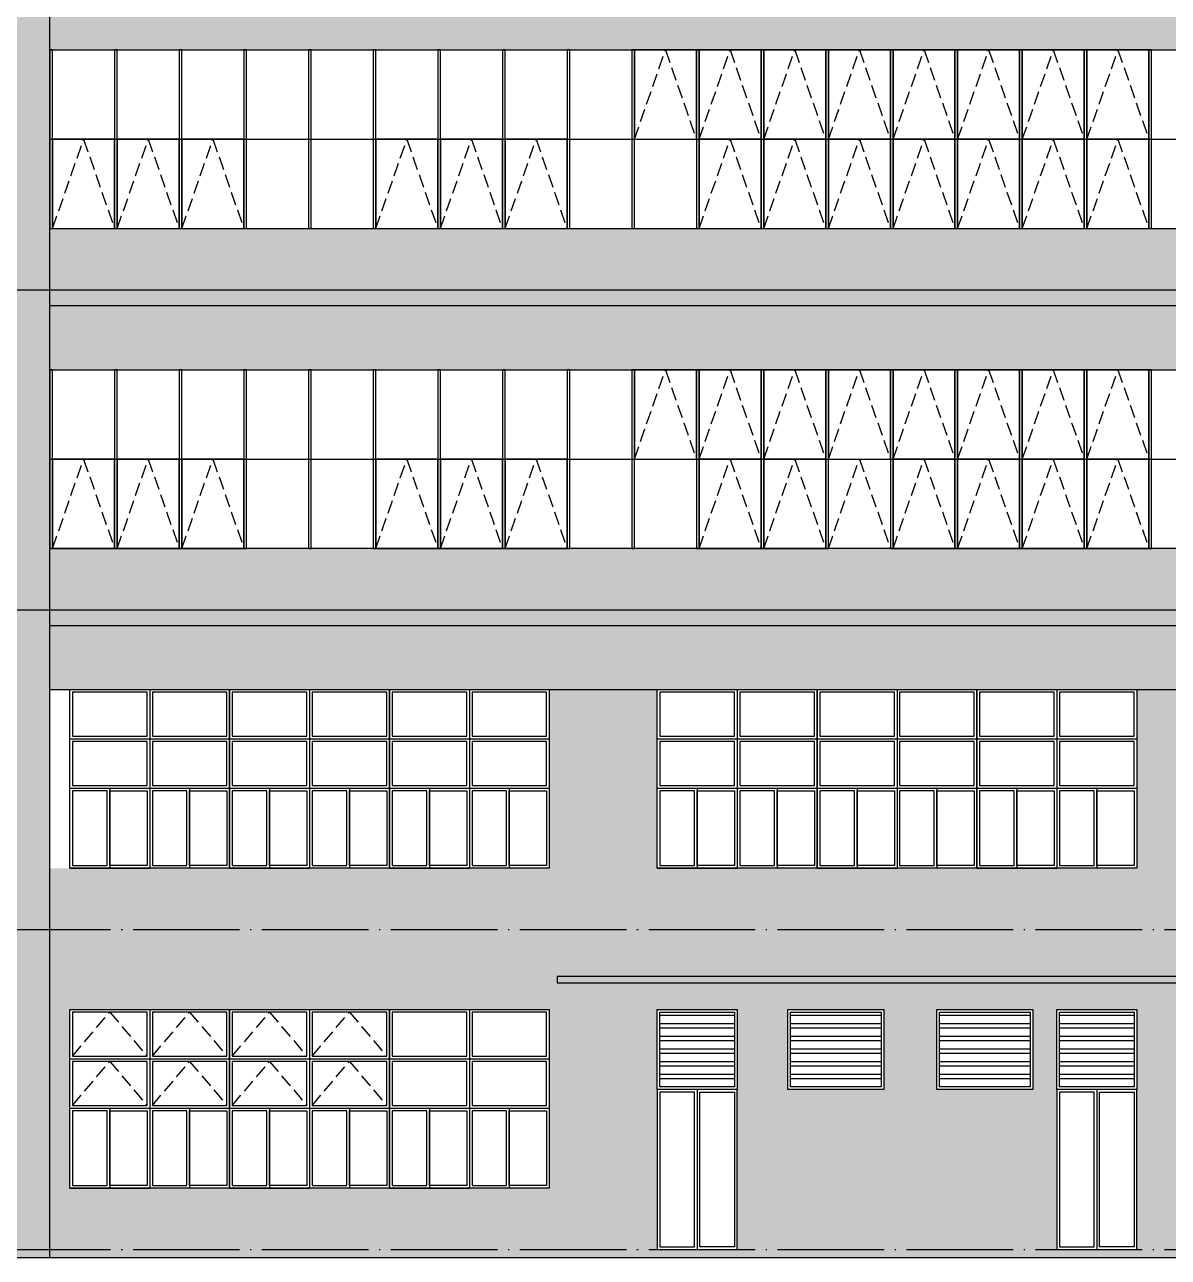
# Model space of a CAD drawing. Extents: x 6843040 to 15500510, y -6507076 to -4940511.
# Drawn here: x 7735422 to 7756891, y -5889567 to -5866442 of the extents above; entities that cross this region are included whole.
import ezdxf

# ---------------------------------------------------------------- set-up
doc = ezdxf.new("R2010")
doc.units = 0
doc.header["$LTSCALE"] = 1000
doc.header["$MEASUREMENT"] = 0
doc.linetypes.add('DASH', pattern=[0.35, 0.25, -0.1])
doc.linetypes.add('DOTE', pattern=[2.42, 2, -0.2, 0.02, -0.2])
for name, color, linetype in [('DOTE', 8, 'DOTE'), ('E_LINE_1', 1, 'Continuous'), ('E_LINE_2', 40, 'Continuous'), ('E_LINE_6', 11, 'Continuous'), ('PUB_HACTH', 8, 'Continuous'), ('WINDOW', 4, 'Continuous')]:
    doc.layers.add(name, color=color, linetype=linetype)
pattern_1 = [(82.5, (0, 0), (-422.103955, 395.378137), [0, -456, 0, -510, 0, -487.5]), (52.5, (0, 0), (-223.241253, 974.09392), [0, -246, 0, -411, 0, -157.5]), (12.5, (-260.9, -260.9), (659.408782, 661.809715), [0, -150, 0, -540, 0, -705]), (2.5, (-260.9, -260.9), (451.51265, 823.878855), [0, -75, 0, -354, 0, -405])]

msp = doc.modelspace()

# ---------------------------------------------------------------- hatches: boundary and pattern name
at = {"layer": 'PUB_HACTH'}
h = msp.add_hatch(dxfattribs=at)
h.set_pattern_fill('粉刷', color=256, scale=150, angle=45)
h.set_pattern_definition(pattern_1)
h.paths.add_polyline_path([(7718622.4, -5843417.4), (7720122.4, -5843417.4), (7720122.4, -5886417.4), (7720547.4, -5886417.4), (7721122.4, -5886417.4), (7721122.4, -5843417.4), (7724122.4, -5843417.4), (7724122.4, -5886417.4), (7725547.4, -5886417.4), (7725547.4, -5886537.4), (7724547.4, -5886537.4), (7724122.4, -5886537.4), (7724122.4, -5889567.4), (7726447.4, -5889567.4), (7726447.4, -5843417.4), (7727947.4, -5843417.4), (7727947.4, -5889567.4), (7728947.4, -5889567.4), (7728947.4, -5843417.4), (7730447.4, -5843417.4), (7730447.4, -5889567.4), (7733447.4, -5889567.4), (7733447.4, -5843417.4), (7734947.4, -5843417.4), (7734947.4, -5889567.4), (7735897.4, -5889567.4), (7735897.4, -5842417.4), (7714122.4, -5842417.4), (7714122.4, -5889567.4), (7718622.4, -5889567.4)])
h = msp.add_hatch(dxfattribs=at)
h.set_pattern_fill('粉刷', color=256, scale=150, angle=45)
h.set_pattern_definition([(82.5, (87000, 205189), (-422.103955, 395.378137), [0, -456, 0, -510, 0, -487.5]), (52.5, (87000, 205189), (-223.241253, 974.09392), [0, -246, 0, -411, 0, -157.5]), (12.5, (86739.1, 204928.1), (659.408782, 661.809715), [0, -150, 0, -540, 0, -705]), (2.5, (86739.1, 204928.1), (451.51265, 823.878855), [0, -75, 0, -354, 0, -405])])
h.paths.add_polyline_path([(7767497.4, -5866917.4), (7767497.4, -5865717.4), (7735897.4, -5865717.4), (7735897.4, -5866917.4)])
h.paths.add_polyline_path([(7767497.4, -5865417.4), (7767497.4, -5864267.4), (7735897.4, -5864267.4), (7735897.4, -5865417.4)])
h = msp.add_hatch(dxfattribs=at)
h.set_pattern_fill('粉刷', color=256, scale=150, angle=45)
h.set_pattern_definition([(82.5, (87000, 199189), (-422.103955, 395.378137), [0, -456, 0, -510, 0, -487.5]), (52.5, (87000, 199189), (-223.241253, 974.09392), [0, -246, 0, -411, 0, -157.5]), (12.5, (86739.1, 198928.1), (659.408782, 661.809715), [0, -150, 0, -540, 0, -705]), (2.5, (86739.1, 198928.1), (451.51265, 823.878855), [0, -75, 0, -354, 0, -405])])
h.paths.add_polyline_path([(7767497.4, -5872917.4), (7767497.4, -5871717.4), (7735897.4, -5871717.4), (7735897.4, -5872917.4)])
h.paths.add_polyline_path([(7767497.4, -5871417.4), (7767497.4, -5870267.4), (7735897.4, -5870267.4), (7735897.4, -5871417.4)])
h = msp.add_hatch(dxfattribs=at)
h.set_pattern_fill('AR-B816', color=256, scale=150)
h.set_pattern_definition([(0, (156161.56, 192889), (0, 181.9656), []), (90, (156161.56, 192889), (-181.9656, 181.9656), [181.9656, -181.9656])])
h.paths.add_polyline_path([(7735897.4, -5871417.4), (7735897.4, -5871717.4), (7767497.4, -5871717.4), (7767497.4, -5871417.4)])
h = msp.add_hatch(dxfattribs=at)
h.set_pattern_fill('粉刷', color=256, scale=150, angle=45)
h.set_pattern_definition([(82.5, (87000, 193189), (-422.103955, 395.378137), [0, -456, 0, -510, 0, -487.5]), (52.5, (87000, 193189), (-223.241253, 974.09392), [0, -246, 0, -411, 0, -157.5]), (12.5, (86739.1, 192928.1), (659.408782, 661.809715), [0, -150, 0, -540, 0, -705]), (2.5, (86739.1, 192928.1), (451.51265, 823.878855), [0, -75, 0, -354, 0, -405])])
h.paths.add_polyline_path([(7767497.4, -5878917.4), (7767497.4, -5877717.4), (7735897.4, -5877717.4), (7735897.4, -5878917.4)])
h.paths.add_polyline_path([(7767497.4, -5877417.4), (7767497.4, -5876267.4), (7735897.4, -5876267.4), (7735897.4, -5877417.4)])
h = msp.add_hatch(dxfattribs=at)
h.set_pattern_fill('AR-B816', color=256, scale=150)
h.set_pattern_definition([(0, (156161.56, 186889), (0, 181.9656), []), (90, (156161.56, 186889), (-181.9656, 181.9656), [181.9656, -181.9656])])
h.paths.add_polyline_path([(7735897.4, -5877417.4), (7735897.4, -5877717.4), (7767497.4, -5877717.4), (7767497.4, -5877417.4)])
h = msp.add_hatch(dxfattribs=at)
h.set_pattern_fill('粉刷', color=256, scale=150, angle=45)
h.set_pattern_definition(pattern_1)
h.paths.add_polyline_path([(7747297.4, -5882267.4), (7747297.4, -5878917.4), (7745269.9, -5878917.4), (7745269.9, -5882267.4), (7742269.9, -5882267.4), (7739269.9, -5882267.4), (7735897.4, -5882267.4), (7735897.4, -5889567.4), (7767497.4, -5889567.4), (7767497.4, -5882267.4), (7764297.4, -5882267.4), (7761297.4, -5882267.4), (7758297.4, -5882267.4), (7758297.4, -5878917.4), (7756297.4, -5878917.4), (7756297.4, -5882267.4), (7753297.4, -5882267.4), (7750297.4, -5882267.4)])
h.paths.add_polyline_path([(7747297.4, -5884917.4), (7748797.4, -5884917.4), (7748797.4, -5886417.4), (7748797.4, -5889417.4), (7747297.4, -5889417.4), (7747297.4, -5886417.4)], flags=16)
h.paths.add_polyline_path([(7747347.4, -5884967.4), (7748747.4, -5884967.4), (7748747.4, -5886367.4), (7747347.4, -5886367.4)], flags=0)
h.paths.add_polyline_path([(7745269.9, -5884917.4), (7745269.9, -5888267.4), (7742269.9, -5888267.4), (7739269.9, -5888267.4), (7736269.9, -5888267.4), (7736269.9, -5884917.4), (7739269.9, -5884917.4), (7742269.9, -5884917.4)], flags=16)
h.paths.add_polyline_path([(7745219.9, -5884967.4), (7745219.9, -5885792.4), (7743819.9, -5885792.4), (7743819.9, -5884967.4)], flags=0)
h.paths.add_polyline_path([(7741519.9, -5886767.4), (7740769.9, -5886767.4), (7740769.9, -5886817.4), (7741519.9, -5886792.4)], flags=0)
h.paths.add_polyline_path([(7745219.9, -5885892.4), (7745219.9, -5886717.4), (7743819.9, -5886717.4), (7743819.9, -5885892.4)], flags=0)
h.paths.add_polyline_path([(7747347.4, -5886467.4), (7747997.4, -5886467.4), (7747997.4, -5889367.4), (7747347.4, -5889367.4)], flags=0)
h.paths.add_polyline_path([(7748097.4, -5886467.4), (7748747.4, -5886467.4), (7748747.4, -5889367.4), (7748097.4, -5889367.4)], flags=0)
h.paths.add_polyline_path([(7743719.9, -5884967.4), (7743719.9, -5885792.4), (7742319.9, -5885792.4), (7742319.9, -5884967.4)], flags=0)
h.paths.add_polyline_path([(7749747.4, -5884917.4), (7751547.4, -5884917.4), (7751547.4, -5886417.4), (7749747.4, -5886417.4)], flags=16)
h.paths.add_polyline_path([(7749797.4, -5884967.4), (7751497.4, -5884967.4), (7751497.4, -5886367.4), (7749797.4, -5886367.4)], flags=0)
h.paths.add_polyline_path([(7743719.9, -5885892.4), (7743719.9, -5886717.4), (7742319.9, -5886717.4), (7742319.9, -5885892.4)], flags=0)
h.paths.add_polyline_path([(7744469.9, -5886817.4), (7744469.9, -5888217.4), (7743819.9, -5888217.4), (7743819.9, -5886817.4)], flags=0)
h.paths.add_polyline_path([(7743719.9, -5886817.4), (7743719.9, -5888217.4), (7743019.9, -5888217.4), (7743019.9, -5886817.4)], flags=0)
h.paths.add_polyline_path([(7742219.9, -5884967.4), (7742219.9, -5885792.4), (7740819.9, -5885792.4), (7740819.9, -5884967.4)], flags=0)
h.paths.add_polyline_path([(7742969.9, -5886817.4), (7742969.9, -5888217.4), (7742319.9, -5888217.4), (7742319.9, -5886817.4)], flags=0)
h.paths.add_polyline_path([(7742219.9, -5885892.4), (7742219.9, -5886717.4), (7740819.9, -5886717.4), (7740819.9, -5885892.4)], flags=0)
h.paths.add_polyline_path([(7752547.4, -5884917.4), (7754347.4, -5884917.4), (7754347.4, -5886417.4), (7752547.4, -5886417.4)], flags=16)
h.paths.add_polyline_path([(7741469.9, -5886817.4), (7741469.9, -5888217.4), (7740819.9, -5888217.4), (7740819.9, -5886817.4)], flags=0)
h.paths.add_polyline_path([(7740719.9, -5884967.4), (7740719.9, -5885792.4), (7739319.9, -5885792.4), (7739319.9, -5884967.4)], flags=0)
h.paths.add_polyline_path([(7752597.4, -5884967.4), (7754297.4, -5884967.4), (7754297.4, -5886367.4), (7752597.4, -5886367.4)], flags=0)
h.paths.add_polyline_path([(7740719.9, -5885892.4), (7740719.9, -5886717.4), (7739319.9, -5886717.4), (7739319.9, -5885892.4)], flags=0)
h.paths.add_polyline_path([(7740719.9, -5886817.4), (7740719.9, -5888217.4), (7740019.9, -5888217.4), (7740019.9, -5886817.4)], flags=0)
h.paths.add_polyline_path([(7739969.9, -5886817.4), (7739969.9, -5888217.4), (7739319.9, -5888217.4), (7739319.9, -5886817.4)], flags=0)
h.paths.add_polyline_path([(7739219.9, -5884967.4), (7739219.9, -5885792.4), (7737819.9, -5885792.4), (7737819.9, -5884967.4)], flags=0)
h.paths.add_polyline_path([(7739219.9, -5885892.4), (7739219.9, -5886717.4), (7737819.9, -5886717.4), (7737819.9, -5885892.4)], flags=0)
h.paths.add_polyline_path([(7754797.4, -5884917.4), (7756297.4, -5884917.4), (7756297.4, -5886417.4), (7756297.4, -5889417.4), (7754797.4, -5889417.4), (7754797.4, -5886417.4)], flags=16)
h.paths.add_polyline_path([(7754847.4, -5884967.4), (7756247.4, -5884967.4), (7756247.4, -5886367.4), (7754847.4, -5886367.4)], flags=0)
h.paths.add_polyline_path([(7754847.4, -5886467.4), (7755497.4, -5886467.4), (7755497.4, -5889367.4), (7754847.4, -5889367.4)], flags=0)
h.paths.add_polyline_path([(7738469.9, -5886817.4), (7738469.9, -5888217.4), (7737819.9, -5888217.4), (7737819.9, -5886817.4)], flags=0)
h.paths.add_polyline_path([(7737719.9, -5884967.4), (7737719.9, -5885792.4), (7736319.9, -5885792.4), (7736319.9, -5884967.4)], flags=0)
h.paths.add_polyline_path([(7737719.9, -5885892.4), (7737719.9, -5886717.4), (7736319.9, -5886717.4), (7736319.9, -5885892.4)], flags=0)
h.paths.add_polyline_path([(7755597.4, -5886467.4), (7756247.4, -5886467.4), (7756247.4, -5889367.4), (7755597.4, -5889367.4)], flags=0)
h.paths.add_polyline_path([(7737719.9, -5886817.4), (7737719.9, -5888217.4), (7737019.9, -5888217.4), (7737019.9, -5886817.4)], flags=0)
h.paths.add_polyline_path([(7736969.9, -5886817.4), (7736969.9, -5888217.4), (7736319.9, -5888217.4), (7736319.9, -5886817.4)], flags=0)
h.paths.add_polyline_path([(7758297.4, -5884917.4), (7760097.4, -5884917.4), (7760097.4, -5886417.4), (7758297.4, -5886417.4)], flags=16)
h.paths.add_polyline_path([(7758347.4, -5884967.4), (7760047.4, -5884967.4), (7760047.4, -5886367.4), (7758347.4, -5886367.4)], flags=0)
h.paths.add_polyline_path([(7760347.4, -5884917.4), (7762847.4, -5884917.4), (7762847.4, -5886417.4), (7762847.4, -5889417.4), (7760347.4, -5889417.4), (7760347.4, -5886417.4)], flags=16)
h.paths.add_polyline_path([(7760397.4, -5884967.4), (7762797.4, -5884967.4), (7762797.4, -5886367.4), (7760397.4, -5886367.4)], flags=0)
h.paths.add_polyline_path([(7760397.4, -5886467.4), (7761547.4, -5886467.4), (7761547.4, -5889367.4), (7760397.4, -5889367.4)], flags=0)
h.paths.add_polyline_path([(7761647.4, -5886467.4), (7762797.4, -5886467.4), (7762797.4, -5889367.4), (7761647.4, -5889367.4)], flags=0)
h.paths.add_polyline_path([(7765197.4, -5884917.4), (7767397.4, -5884917.4), (7767397.4, -5886417.4), (7767397.4, -5889417.4), (7765197.4, -5889417.4), (7765197.4, -5886417.4)], flags=16)
h.paths.add_polyline_path([(7765247.4, -5884967.4), (7767347.4, -5884967.4), (7767347.4, -5886367.4), (7765247.4, -5886367.4)], flags=0)
h.paths.add_polyline_path([(7765247.4, -5886467.4), (7766247.4, -5886467.4), (7766247.4, -5889367.4), (7765247.4, -5889367.4)], flags=0)
h.paths.add_polyline_path([(7766347.4, -5886467.4), (7767347.4, -5886467.4), (7767347.4, -5889367.4), (7766347.4, -5889367.4)], flags=0)
edge = h.paths.add_edge_path(flags=0)
edge.add_line((7736385.2, -5885562.9), (7736527.7, -5885562.9))
edge.add_line((7736527.7, -5885562.9), (7736527.7, -5885410.2))
edge.add_line((7736527.7, -5885410.2), (7736385.2, -5885410.2))
edge.add_line((7736385.2, -5885410.2), (7736385.2, -5885562.9))
edge.add_line((7736485.6, -5885653.4), (7737505.7, -5885653.4))
edge.add_line((7737505.7, -5885653.4), (7737505.7, -5885340.9))
edge.add_line((7737505.7, -5885340.9), (7736485.6, -5885340.9))
edge.add_line((7736485.6, -5885340.9), (7736485.6, -5885653.4))
edge.add_line((7737483.3, -5885502.3), (7737572.2, -5885502.3))
edge.add_line((7737572.2, -5885502.3), (7737572.2, -5885371.1))
edge.add_line((7737572.2, -5885371.1), (7737483.3, -5885371.1))
edge.add_line((7737483.3, -5885371.1), (7737483.3, -5885502.3))
edge = h.paths.add_edge_path(flags=0)
edge.add_line((7737885.2, -5885562.9), (7738027.7, -5885562.9))
edge.add_line((7738027.7, -5885562.9), (7738027.7, -5885410.2))
edge.add_line((7738027.7, -5885410.2), (7737885.2, -5885410.2))
edge.add_line((7737885.2, -5885410.2), (7737885.2, -5885562.9))
edge.add_line((7737985.6, -5885653.4), (7739005.7, -5885653.4))
edge.add_line((7739005.7, -5885653.4), (7739005.7, -5885340.9))
edge.add_line((7739005.7, -5885340.9), (7737985.6, -5885340.9))
edge.add_line((7737985.6, -5885340.9), (7737985.6, -5885653.4))
edge.add_line((7738983.3, -5885502.3), (7739072.2, -5885502.3))
edge.add_line((7739072.2, -5885502.3), (7739072.2, -5885371.1))
edge.add_line((7739072.2, -5885371.1), (7738983.3, -5885371.1))
edge.add_line((7738983.3, -5885371.1), (7738983.3, -5885502.3))
edge = h.paths.add_edge_path(flags=0)
edge.add_line((7739385.2, -5885562.9), (7739527.7, -5885562.9))
edge.add_line((7739527.7, -5885562.9), (7739527.7, -5885410.2))
edge.add_line((7739527.7, -5885410.2), (7739385.2, -5885410.2))
edge.add_line((7739385.2, -5885410.2), (7739385.2, -5885562.9))
edge.add_line((7739485.6, -5885653.4), (7740505.7, -5885653.4))
edge.add_line((7740505.7, -5885653.4), (7740505.7, -5885340.9))
edge.add_line((7740505.7, -5885340.9), (7739485.6, -5885340.9))
edge.add_line((7739485.6, -5885340.9), (7739485.6, -5885653.4))
edge.add_line((7740483.3, -5885502.3), (7740572.2, -5885502.3))
edge.add_line((7740572.2, -5885502.3), (7740572.2, -5885371.1))
edge.add_line((7740572.2, -5885371.1), (7740483.3, -5885371.1))
edge.add_line((7740483.3, -5885371.1), (7740483.3, -5885502.3))
edge = h.paths.add_edge_path(flags=0)
edge.add_line((7740885.2, -5885562.9), (7741027.7, -5885562.9))
edge.add_line((7741027.7, -5885562.9), (7741027.7, -5885410.2))
edge.add_line((7741027.7, -5885410.2), (7740885.2, -5885410.2))
edge.add_line((7740885.2, -5885410.2), (7740885.2, -5885562.9))
edge.add_line((7740985.6, -5885653.4), (7742005.7, -5885653.4))
edge.add_line((7742005.7, -5885653.4), (7742005.7, -5885340.9))
edge.add_line((7742005.7, -5885340.9), (7740985.6, -5885340.9))
edge.add_line((7740985.6, -5885340.9), (7740985.6, -5885653.4))
edge.add_line((7741983.3, -5885502.3), (7742072.2, -5885502.3))
edge.add_line((7742072.2, -5885502.3), (7742072.2, -5885371.1))
edge.add_line((7742072.2, -5885371.1), (7741983.3, -5885371.1))
edge.add_line((7741983.3, -5885371.1), (7741983.3, -5885502.3))
edge = h.paths.add_edge_path(flags=0)
edge.add_line((7737885.2, -5886487.9), (7738027.7, -5886487.9))
edge.add_line((7738027.7, -5886487.9), (7738027.7, -5886335.2))
edge.add_line((7738027.7, -5886335.2), (7737885.2, -5886335.2))
edge.add_line((7737885.2, -5886335.2), (7737885.2, -5886487.9))
edge.add_line((7737985.6, -5886578.4), (7739005.7, -5886578.4))
edge.add_line((7739005.7, -5886578.4), (7739005.7, -5886265.9))
edge.add_line((7739005.7, -5886265.9), (7737985.6, -5886265.9))
edge.add_line((7737985.6, -5886265.9), (7737985.6, -5886578.4))
edge.add_line((7738983.3, -5886427.3), (7739072.2, -5886427.3))
edge.add_line((7739072.2, -5886427.3), (7739072.2, -5886296.1))
edge.add_line((7739072.2, -5886296.1), (7738983.3, -5886296.1))
edge.add_line((7738983.3, -5886296.1), (7738983.3, -5886427.3))
edge = h.paths.add_edge_path(flags=0)
edge.add_line((7739385.2, -5886487.9), (7739527.7, -5886487.9))
edge.add_line((7739527.7, -5886487.9), (7739527.7, -5886335.2))
edge.add_line((7739527.7, -5886335.2), (7739385.2, -5886335.2))
edge.add_line((7739385.2, -5886335.2), (7739385.2, -5886487.9))
edge.add_line((7739485.6, -5886578.4), (7740505.7, -5886578.4))
edge.add_line((7740505.7, -5886578.4), (7740505.7, -5886265.9))
edge.add_line((7740505.7, -5886265.9), (7739485.6, -5886265.9))
edge.add_line((7739485.6, -5886265.9), (7739485.6, -5886578.4))
edge.add_line((7740483.3, -5886427.3), (7740572.2, -5886427.3))
edge.add_line((7740572.2, -5886427.3), (7740572.2, -5886296.1))
edge.add_line((7740572.2, -5886296.1), (7740483.3, -5886296.1))
edge.add_line((7740483.3, -5886296.1), (7740483.3, -5886427.3))
h = msp.add_hatch(dxfattribs=at)
h.set_pattern_fill('ANSI32', color=256, scale=50, angle=135)
h.set_pattern_definition([(180, (50, 0), (-1e-14, -238.125), []), (180, (-29.38, 79.38), (-1e-14, -238.125), [])])
h.paths.add_polyline_path([(7748747.4, -5886367.4), (7747347.4, -5886367.4), (7747347.4, -5884967.4), (7748747.4, -5884967.4)])
h = msp.add_hatch(dxfattribs=at)
h.set_pattern_fill('ANSI32', color=256, scale=50, angle=135)
h.set_pattern_definition([(180, (2800, 0), (-1e-14, -238.125), []), (180, (2720.62, 79.38), (-1e-14, -238.125), [])])
h.paths.add_polyline_path([(7751497.4, -5886367.4), (7749797.4, -5886367.4), (7749797.4, -5884967.4), (7751497.4, -5884967.4)])
h = msp.add_hatch(dxfattribs=at)
h.set_pattern_fill('ANSI32', color=256, scale=50, angle=135)
h.set_pattern_definition([(180, (5600, 0), (-1e-14, -238.125), []), (180, (5520.62, 79.38), (-1e-14, -238.125), [])])
h.paths.add_polyline_path([(7754297.4, -5886367.4), (7752597.4, -5886367.4), (7752597.4, -5884967.4), (7754297.4, -5884967.4)])
h = msp.add_hatch(dxfattribs=at)
h.set_pattern_fill('ANSI32', color=256, scale=50, angle=135)
h.set_pattern_definition([(180, (7550, 0), (-1e-14, -238.125), []), (180, (7470.62, 79.38), (-1e-14, -238.125), [])])
h.paths.add_polyline_path([(7756247.4, -5886367.4), (7754847.4, -5886367.4), (7754847.4, -5884967.4), (7756247.4, -5884967.4)])

# ---------------------------------------------------------------- linework, layer by layer
for points in [[(7739269.9, -5882267.4), (7736269.9, -5882267.4), (7736269.9, -5878917.4), (7739269.9, -5878917.4)], [(7742269.9, -5882267.4), (7739269.9, -5882267.4), (7739269.9, -5878917.4), (7742269.9, -5878917.4)], [(7745269.9, -5882267.4), (7742269.9, -5882267.4), (7742269.9, -5878917.4), (7745269.9, -5878917.4)], [(7750297.4, -5882267.4), (7747297.4, -5882267.4), (7747297.4, -5878917.4), (7750297.4, -5878917.4)], [(7753297.4, -5882267.4), (7750297.4, -5882267.4), (7750297.4, -5878917.4), (7753297.4, -5878917.4)], [(7756297.4, -5882267.4), (7753297.4, -5882267.4), (7753297.4, -5878917.4), (7756297.4, -5878917.4)], [(7745419.9, -5884417.4), (7767497.4, -5884417.4), (7767497.4, -5884297.4), (7745419.9, -5884297.4)], [(7739269.9, -5888267.4), (7736269.9, -5888267.4), (7736269.9, -5884917.4), (7739269.9, -5884917.4)], [(7742269.9, -5888267.4), (7739269.9, -5888267.4), (7739269.9, -5884917.4), (7742269.9, -5884917.4)], [(7745269.9, -5888267.4), (7742269.9, -5888267.4), (7742269.9, -5884917.4), (7745269.9, -5884917.4)], [(7748797.4, -5886417.4), (7747297.4, -5886417.4), (7747297.4, -5884917.4), (7748797.4, -5884917.4)], [(7751547.4, -5886417.4), (7749747.4, -5886417.4), (7749747.4, -5884917.4), (7751547.4, -5884917.4)], [(7754347.4, -5886417.4), (7752547.4, -5886417.4), (7752547.4, -5884917.4), (7754347.4, -5884917.4)], [(7756297.4, -5886417.4), (7754797.4, -5886417.4), (7754797.4, -5884917.4), (7756297.4, -5884917.4)], [(7747297.4, -5889417.4), (7748797.4, -5889417.4), (7748797.4, -5886417.4), (7747297.4, -5886417.4)], [(7754797.4, -5889417.4), (7756297.4, -5889417.4), (7756297.4, -5886417.4), (7754797.4, -5886417.4)]]:
    msp.add_lwpolyline(points, close=True)
for points in [[(7736269.9, -5882267.4), (7737769.9, -5882267.4)], [(7739269.9, -5882267.4), (7740769.9, -5882267.4)], [(7742269.9, -5882267.4), (7743769.9, -5882267.4)], [(7747297.4, -5882267.4), (7748797.4, -5882267.4)], [(7750297.4, -5882267.4), (7751797.4, -5882267.4)], [(7753297.4, -5882267.4), (7754797.4, -5882267.4)], [(7736269.9, -5888267.4), (7737769.9, -5888267.4)], [(7739269.9, -5888267.4), (7740769.9, -5888267.4)], [(7742269.9, -5888267.4), (7743769.9, -5888267.4)]]:
    msp.add_lwpolyline(points)
at = {"layer": 'DOTE'}
for p, q in [((7640656.9, -5871417.4), (7783625, -5871417.4)), ((7640656.9, -5877417.4), (7783625, -5877417.4)), ((7640656.9, -5883417.4), (7783625, -5883417.4)), ((7640656.9, -5889417.4), (7783625, -5889417.4)), ((7640656.9, -5889567.4), (7783625, -5889567.4))]:
    msp.add_line(p, q, dxfattribs=at)
at = {"layer": 'E_LINE_1'}
for points in [[(7735897.4, -5889567.4), (7735897.4, -5842417.4), (7714122.4, -5842417.4), (7714122.4, -5889567.4)], [(7640945, -5889567.4), (7780849, -5889567.4)]]:
    msp.add_lwpolyline(points, dxfattribs=at)
at = {"layer": 'E_LINE_2'}
for points in [[(7735897.4, -5866917.4), (7767497.4, -5866917.4)], [(7735897.4, -5870267.4), (7767497.4, -5870267.4)], [(7735897.4, -5871417.4), (7767497.4, -5871417.4)], [(7767497.4, -5871717.4), (7735897.4, -5871717.4)], [(7735897.4, -5872917.4), (7767497.4, -5872917.4)], [(7767497.4, -5876267.4), (7735897.4, -5876267.4)], [(7735897.4, -5877417.4), (7767497.4, -5877417.4)], [(7767497.4, -5877717.4), (7735897.4, -5877717.4)], [(7735897.4, -5878917.4), (7767497.4, -5878917.4)]]:
    msp.add_lwpolyline(points, dxfattribs=at)
at = {"layer": 'E_LINE_6'}
for points in [[(7735947.4, -5866917.4), (7735897.4, -5866917.4), (7735897.4, -5870267.4), (7735947.4, -5870267.4)], [(7737160.9, -5866917.4), (7737110.9, -5866917.4), (7737110.9, -5870267.4), (7737160.9, -5870267.4)], [(7738374.4, -5866917.4), (7738324.4, -5866917.4), (7738324.4, -5870267.4), (7738374.4, -5870267.4)], [(7739587.8, -5866917.4), (7739537.8, -5866917.4), (7739537.8, -5870267.4), (7739587.8, -5870267.4)], [(7740801.3, -5866917.4), (7740751.3, -5866917.4), (7740751.3, -5870267.4), (7740801.3, -5870267.4)], [(7742014.7, -5866917.4), (7741964.7, -5866917.4), (7741964.7, -5870267.4), (7742014.7, -5870267.4)], [(7743228.2, -5866917.4), (7743178.2, -5866917.4), (7743178.2, -5870267.4), (7743228.2, -5870267.4)], [(7744441.7, -5866917.4), (7744391.7, -5866917.4), (7744391.7, -5870267.4), (7744441.7, -5870267.4)], [(7745655.1, -5866917.4), (7745605.1, -5866917.4), (7745605.1, -5870267.4), (7745655.1, -5870267.4)], [(7746868.6, -5866917.4), (7746818.6, -5866917.4), (7746818.6, -5870267.4), (7746868.6, -5870267.4)], [(7748082.1, -5866917.4), (7748032.1, -5866917.4), (7748032.1, -5870267.4), (7748082.1, -5870267.4)], [(7749295.5, -5866917.4), (7749245.5, -5866917.4), (7749245.5, -5870267.4), (7749295.5, -5870267.4)], [(7750509, -5866917.4), (7750459, -5866917.4), (7750459, -5870267.4), (7750509, -5870267.4)], [(7751722.4, -5866917.4), (7751672.4, -5866917.4), (7751672.4, -5870267.4), (7751722.4, -5870267.4)], [(7752935.9, -5866917.4), (7752885.9, -5866917.4), (7752885.9, -5870267.4), (7752935.9, -5870267.4)], [(7754149.4, -5866917.4), (7754099.4, -5866917.4), (7754099.4, -5870267.4), (7754149.4, -5870267.4)], [(7755362.8, -5866917.4), (7755312.8, -5866917.4), (7755312.8, -5870267.4), (7755362.8, -5870267.4)], [(7756576.3, -5866917.4), (7756526.3, -5866917.4), (7756526.3, -5870267.4), (7756576.3, -5870267.4)], [(7735947.4, -5872917.4), (7735897.4, -5872917.4), (7735897.4, -5876267.4), (7735947.4, -5876267.4)], [(7737160.9, -5872917.4), (7737110.9, -5872917.4), (7737110.9, -5876267.4), (7737160.9, -5876267.4)], [(7738374.4, -5872917.4), (7738324.4, -5872917.4), (7738324.4, -5876267.4), (7738374.4, -5876267.4)], [(7739587.8, -5872917.4), (7739537.8, -5872917.4), (7739537.8, -5876267.4), (7739587.8, -5876267.4)], [(7740801.3, -5872917.4), (7740751.3, -5872917.4), (7740751.3, -5876267.4), (7740801.3, -5876267.4)], [(7742014.7, -5872917.4), (7741964.7, -5872917.4), (7741964.7, -5876267.4), (7742014.7, -5876267.4)], [(7743228.2, -5872917.4), (7743178.2, -5872917.4), (7743178.2, -5876267.4), (7743228.2, -5876267.4)], [(7744441.7, -5872917.4), (7744391.7, -5872917.4), (7744391.7, -5876267.4), (7744441.7, -5876267.4)], [(7745655.1, -5872917.4), (7745605.1, -5872917.4), (7745605.1, -5876267.4), (7745655.1, -5876267.4)], [(7746868.6, -5872917.4), (7746818.6, -5872917.4), (7746818.6, -5876267.4), (7746868.6, -5876267.4)], [(7748082.1, -5872917.4), (7748032.1, -5872917.4), (7748032.1, -5876267.4), (7748082.1, -5876267.4)], [(7749295.5, -5872917.4), (7749245.5, -5872917.4), (7749245.5, -5876267.4), (7749295.5, -5876267.4)], [(7750509, -5872917.4), (7750459, -5872917.4), (7750459, -5876267.4), (7750509, -5876267.4)], [(7751722.4, -5872917.4), (7751672.4, -5872917.4), (7751672.4, -5876267.4), (7751722.4, -5876267.4)], [(7752935.9, -5872917.4), (7752885.9, -5872917.4), (7752885.9, -5876267.4), (7752935.9, -5876267.4)], [(7754149.4, -5872917.4), (7754099.4, -5872917.4), (7754099.4, -5876267.4), (7754149.4, -5876267.4)], [(7755362.8, -5872917.4), (7755312.8, -5872917.4), (7755312.8, -5876267.4), (7755362.8, -5876267.4)], [(7756576.3, -5872917.4), (7756526.3, -5872917.4), (7756526.3, -5876267.4), (7756576.3, -5876267.4)]]:
    msp.add_lwpolyline(points, close=True, dxfattribs=at)
at = {"layer": 'WINDOW'}
for points in [[(7746868.6, -5868592.4), (7748032.1, -5868592.4), (7748032.1, -5866917.4), (7746868.6, -5866917.4)], [(7748082.1, -5868592.4), (7749245.5, -5868592.4), (7749245.5, -5866917.4), (7748082.1, -5866917.4)], [(7749295.5, -5868592.4), (7750459, -5868592.4), (7750459, -5866917.4), (7749295.5, -5866917.4)], [(7750509, -5868592.4), (7751672.4, -5868592.4), (7751672.4, -5866917.4), (7750509, -5866917.4)], [(7751722.4, -5868592.4), (7752885.9, -5868592.4), (7752885.9, -5866917.4), (7751722.4, -5866917.4)], [(7752935.9, -5868592.4), (7754099.4, -5868592.4), (7754099.4, -5866917.4), (7752935.9, -5866917.4)], [(7754149.4, -5868592.4), (7755312.8, -5868592.4), (7755312.8, -5866917.4), (7754149.4, -5866917.4)], [(7755362.8, -5868592.4), (7756526.3, -5868592.4), (7756526.3, -5866917.4), (7755362.8, -5866917.4)], [(7735947.4, -5870267.4), (7737110.9, -5870267.4), (7737110.9, -5868592.4), (7735947.4, -5868592.4)], [(7737160.9, -5870267.4), (7738324.4, -5870267.4), (7738324.4, -5868592.4), (7737160.9, -5868592.4)], [(7738374.4, -5870267.4), (7739537.8, -5870267.4), (7739537.8, -5868592.4), (7738374.4, -5868592.4)], [(7742014.7, -5870267.4), (7743178.2, -5870267.4), (7743178.2, -5868592.4), (7742014.7, -5868592.4)], [(7743228.2, -5870267.4), (7744391.7, -5870267.4), (7744391.7, -5868592.4), (7743228.2, -5868592.4)], [(7744441.7, -5870267.4), (7745605.1, -5870267.4), (7745605.1, -5868592.4), (7744441.7, -5868592.4)], [(7748082.1, -5870267.4), (7749245.5, -5870267.4), (7749245.5, -5868592.4), (7748082.1, -5868592.4)], [(7749295.5, -5870267.4), (7750459, -5870267.4), (7750459, -5868592.4), (7749295.5, -5868592.4)], [(7750509, -5870267.4), (7751672.4, -5870267.4), (7751672.4, -5868592.4), (7750509, -5868592.4)], [(7751722.4, -5870267.4), (7752885.9, -5870267.4), (7752885.9, -5868592.4), (7751722.4, -5868592.4)], [(7752935.9, -5870267.4), (7754099.4, -5870267.4), (7754099.4, -5868592.4), (7752935.9, -5868592.4)], [(7754149.4, -5870267.4), (7755312.8, -5870267.4), (7755312.8, -5868592.4), (7754149.4, -5868592.4)], [(7755362.8, -5870267.4), (7756526.3, -5870267.4), (7756526.3, -5868592.4), (7755362.8, -5868592.4)], [(7746868.6, -5874592.4), (7748032.1, -5874592.4), (7748032.1, -5872917.4), (7746868.6, -5872917.4)], [(7748082.1, -5874592.4), (7749245.5, -5874592.4), (7749245.5, -5872917.4), (7748082.1, -5872917.4)], [(7749295.5, -5874592.4), (7750459, -5874592.4), (7750459, -5872917.4), (7749295.5, -5872917.4)], [(7750509, -5874592.4), (7751672.4, -5874592.4), (7751672.4, -5872917.4), (7750509, -5872917.4)], [(7751722.4, -5874592.4), (7752885.9, -5874592.4), (7752885.9, -5872917.4), (7751722.4, -5872917.4)], [(7752935.9, -5874592.4), (7754099.4, -5874592.4), (7754099.4, -5872917.4), (7752935.9, -5872917.4)], [(7754149.4, -5874592.4), (7755312.8, -5874592.4), (7755312.8, -5872917.4), (7754149.4, -5872917.4)], [(7755362.8, -5874592.4), (7756526.3, -5874592.4), (7756526.3, -5872917.4), (7755362.8, -5872917.4)], [(7735947.4, -5876267.4), (7737110.9, -5876267.4), (7737110.9, -5874592.4), (7735947.4, -5874592.4)], [(7737160.9, -5876267.4), (7738324.4, -5876267.4), (7738324.4, -5874592.4), (7737160.9, -5874592.4)], [(7738374.4, -5876267.4), (7739537.8, -5876267.4), (7739537.8, -5874592.4), (7738374.4, -5874592.4)], [(7742014.7, -5876267.4), (7743178.2, -5876267.4), (7743178.2, -5874592.4), (7742014.7, -5874592.4)], [(7743228.2, -5876267.4), (7744391.7, -5876267.4), (7744391.7, -5874592.4), (7743228.2, -5874592.4)], [(7744441.7, -5876267.4), (7745605.1, -5876267.4), (7745605.1, -5874592.4), (7744441.7, -5874592.4)], [(7748082.1, -5876267.4), (7749245.5, -5876267.4), (7749245.5, -5874592.4), (7748082.1, -5874592.4)], [(7749295.5, -5876267.4), (7750459, -5876267.4), (7750459, -5874592.4), (7749295.5, -5874592.4)], [(7751722.4, -5876267.4), (7752885.9, -5876267.4), (7752885.9, -5874592.4), (7751722.4, -5874592.4)], [(7752935.9, -5876267.4), (7754099.4, -5876267.4), (7754099.4, -5874592.4), (7752935.9, -5874592.4)], [(7754149.4, -5876267.4), (7755312.8, -5876267.4), (7755312.8, -5874592.4), (7754149.4, -5874592.4)], [(7755362.8, -5876267.4), (7756526.3, -5876267.4), (7756526.3, -5874592.4), (7755362.8, -5874592.4)], [(7737719.9, -5878967.4), (7736319.9, -5878967.4), (7736319.9, -5879792.4), (7737719.9, -5879792.4)], [(7739219.9, -5878967.4), (7737819.9, -5878967.4), (7737819.9, -5879792.4), (7739219.9, -5879792.4)], [(7740719.9, -5878967.4), (7739319.9, -5878967.4), (7739319.9, -5879792.4), (7740719.9, -5879792.4)], [(7742219.9, -5878967.4), (7740819.9, -5878967.4), (7740819.9, -5879792.4), (7742219.9, -5879792.4)], [(7743719.9, -5878967.4), (7742319.9, -5878967.4), (7742319.9, -5879792.4), (7743719.9, -5879792.4)], [(7745219.9, -5878967.4), (7743819.9, -5878967.4), (7743819.9, -5879792.4), (7745219.9, -5879792.4)], [(7748747.4, -5878967.4), (7747347.4, -5878967.4), (7747347.4, -5879792.4), (7748747.4, -5879792.4)], [(7750247.4, -5878967.4), (7748847.4, -5878967.4), (7748847.4, -5879792.4), (7750247.4, -5879792.4)], [(7751747.4, -5878967.4), (7750347.4, -5878967.4), (7750347.4, -5879792.4), (7751747.4, -5879792.4)], [(7753247.4, -5878967.4), (7751847.4, -5878967.4), (7751847.4, -5879792.4), (7753247.4, -5879792.4)], [(7754747.4, -5878967.4), (7753347.4, -5878967.4), (7753347.4, -5879792.4), (7754747.4, -5879792.4)], [(7756247.4, -5878967.4), (7754847.4, -5878967.4), (7754847.4, -5879792.4), (7756247.4, -5879792.4)], [(7737719.9, -5879892.4), (7736319.9, -5879892.4), (7736319.9, -5880717.4), (7737719.9, -5880717.4)], [(7739219.9, -5879892.4), (7737819.9, -5879892.4), (7737819.9, -5880717.4), (7739219.9, -5880717.4)], [(7740719.9, -5879892.4), (7739319.9, -5879892.4), (7739319.9, -5880717.4), (7740719.9, -5880717.4)], [(7742219.9, -5879892.4), (7740819.9, -5879892.4), (7740819.9, -5880717.4), (7742219.9, -5880717.4)], [(7743719.9, -5879892.4), (7742319.9, -5879892.4), (7742319.9, -5880717.4), (7743719.9, -5880717.4)], [(7745219.9, -5879892.4), (7743819.9, -5879892.4), (7743819.9, -5880717.4), (7745219.9, -5880717.4)], [(7748747.4, -5879892.4), (7747347.4, -5879892.4), (7747347.4, -5880717.4), (7748747.4, -5880717.4)], [(7750247.4, -5879892.4), (7748847.4, -5879892.4), (7748847.4, -5880717.4), (7750247.4, -5880717.4)], [(7751747.4, -5879892.4), (7750347.4, -5879892.4), (7750347.4, -5880717.4), (7751747.4, -5880717.4)], [(7753247.4, -5879892.4), (7751847.4, -5879892.4), (7751847.4, -5880717.4), (7753247.4, -5880717.4)], [(7754747.4, -5879892.4), (7753347.4, -5879892.4), (7753347.4, -5880717.4), (7754747.4, -5880717.4)], [(7756247.4, -5879892.4), (7754847.4, -5879892.4), (7754847.4, -5880717.4), (7756247.4, -5880717.4)], [(7736969.9, -5880817.4), (7736319.9, -5880817.4), (7736319.9, -5882217.4), (7736969.9, -5882217.4)], [(7737019.9, -5880817.4), (7737719.9, -5880817.4), (7737719.9, -5882217.4), (7737019.9, -5882217.4)], [(7738469.9, -5880817.4), (7737819.9, -5880817.4), (7737819.9, -5882217.4), (7738469.9, -5882217.4)], [(7738519.9, -5880817.4), (7739219.9, -5880817.4), (7739219.9, -5882217.4), (7738519.9, -5882217.4)], [(7739969.9, -5880817.4), (7739319.9, -5880817.4), (7739319.9, -5882217.4), (7739969.9, -5882217.4)], [(7740019.9, -5880817.4), (7740719.9, -5880817.4), (7740719.9, -5882217.4), (7740019.9, -5882217.4)], [(7741469.9, -5880817.4), (7740819.9, -5880817.4), (7740819.9, -5882217.4), (7741469.9, -5882217.4)], [(7741519.9, -5880817.4), (7742219.9, -5880817.4), (7742219.9, -5882217.4), (7741519.9, -5882217.4)], [(7742969.9, -5880817.4), (7742319.9, -5880817.4), (7742319.9, -5882217.4), (7742969.9, -5882217.4)], [(7743019.9, -5880817.4), (7743719.9, -5880817.4), (7743719.9, -5882217.4), (7743019.9, -5882217.4)], [(7744469.9, -5880817.4), (7743819.9, -5880817.4), (7743819.9, -5882217.4), (7744469.9, -5882217.4)], [(7744519.9, -5880817.4), (7745219.9, -5880817.4), (7745219.9, -5882217.4), (7744519.9, -5882217.4)], [(7747997.4, -5880817.4), (7747347.4, -5880817.4), (7747347.4, -5882217.4), (7747997.4, -5882217.4)], [(7748047.4, -5880817.4), (7748747.4, -5880817.4), (7748747.4, -5882217.4), (7748047.4, -5882217.4)], [(7749497.4, -5880817.4), (7748847.4, -5880817.4), (7748847.4, -5882217.4), (7749497.4, -5882217.4)], [(7749547.4, -5880817.4), (7750247.4, -5880817.4), (7750247.4, -5882217.4), (7749547.4, -5882217.4)], [(7750997.4, -5880817.4), (7750347.4, -5880817.4), (7750347.4, -5882217.4), (7750997.4, -5882217.4)], [(7751047.4, -5880817.4), (7751747.4, -5880817.4), (7751747.4, -5882217.4), (7751047.4, -5882217.4)], [(7752497.4, -5880817.4), (7751847.4, -5880817.4), (7751847.4, -5882217.4), (7752497.4, -5882217.4)], [(7752547.4, -5880817.4), (7753247.4, -5880817.4), (7753247.4, -5882217.4), (7752547.4, -5882217.4)], [(7753997.4, -5880817.4), (7753347.4, -5880817.4), (7753347.4, -5882217.4), (7753997.4, -5882217.4)], [(7754047.4, -5880817.4), (7754747.4, -5880817.4), (7754747.4, -5882217.4), (7754047.4, -5882217.4)], [(7755497.4, -5880817.4), (7754847.4, -5880817.4), (7754847.4, -5882217.4), (7755497.4, -5882217.4)], [(7755547.4, -5880817.4), (7756247.4, -5880817.4), (7756247.4, -5882217.4), (7755547.4, -5882217.4)], [(7737719.9, -5884967.4), (7736319.9, -5884967.4), (7736319.9, -5885792.4), (7737719.9, -5885792.4)], [(7739219.9, -5884967.4), (7737819.9, -5884967.4), (7737819.9, -5885792.4), (7739219.9, -5885792.4)], [(7740719.9, -5884967.4), (7739319.9, -5884967.4), (7739319.9, -5885792.4), (7740719.9, -5885792.4)], [(7742219.9, -5884967.4), (7740819.9, -5884967.4), (7740819.9, -5885792.4), (7742219.9, -5885792.4)], [(7743719.9, -5884967.4), (7742319.9, -5884967.4), (7742319.9, -5885792.4), (7743719.9, -5885792.4)], [(7745219.9, -5884967.4), (7743819.9, -5884967.4), (7743819.9, -5885792.4), (7745219.9, -5885792.4)], [(7748747.4, -5886367.4), (7747347.4, -5886367.4), (7747347.4, -5884967.4), (7748747.4, -5884967.4)], [(7751497.4, -5886367.4), (7749797.4, -5886367.4), (7749797.4, -5884967.4), (7751497.4, -5884967.4)], [(7754297.4, -5886367.4), (7752597.4, -5886367.4), (7752597.4, -5884967.4), (7754297.4, -5884967.4)], [(7756247.4, -5886367.4), (7754847.4, -5886367.4), (7754847.4, -5884967.4), (7756247.4, -5884967.4)], [(7737719.9, -5885892.4), (7736319.9, -5885892.4), (7736319.9, -5886717.4), (7737719.9, -5886717.4)], [(7739219.9, -5885892.4), (7737819.9, -5885892.4), (7737819.9, -5886717.4), (7739219.9, -5886717.4)], [(7740719.9, -5885892.4), (7739319.9, -5885892.4), (7739319.9, -5886717.4), (7740719.9, -5886717.4)], [(7742219.9, -5885892.4), (7740819.9, -5885892.4), (7740819.9, -5886717.4), (7742219.9, -5886717.4)], [(7743719.9, -5885892.4), (7742319.9, -5885892.4), (7742319.9, -5886717.4), (7743719.9, -5886717.4)], [(7745219.9, -5885892.4), (7743819.9, -5885892.4), (7743819.9, -5886717.4), (7745219.9, -5886717.4)], [(7747347.4, -5889367.4), (7747997.4, -5889367.4), (7747997.4, -5886467.4), (7747347.4, -5886467.4)], [(7748747.4, -5889367.4), (7748097.4, -5889367.4), (7748097.4, -5886467.4), (7748747.4, -5886467.4)], [(7754847.4, -5889367.4), (7755497.4, -5889367.4), (7755497.4, -5886467.4), (7754847.4, -5886467.4)], [(7756247.4, -5889367.4), (7755597.4, -5889367.4), (7755597.4, -5886467.4), (7756247.4, -5886467.4)], [(7736969.9, -5886817.4), (7736319.9, -5886817.4), (7736319.9, -5888217.4), (7736969.9, -5888217.4)], [(7737019.9, -5886817.4), (7737719.9, -5886817.4), (7737719.9, -5888217.4), (7737019.9, -5888217.4)], [(7738469.9, -5886817.4), (7737819.9, -5886817.4), (7737819.9, -5888217.4), (7738469.9, -5888217.4)], [(7738519.9, -5886817.4), (7739219.9, -5886817.4), (7739219.9, -5888217.4), (7738519.9, -5888217.4)], [(7739969.9, -5886817.4), (7739319.9, -5886817.4), (7739319.9, -5888217.4), (7739969.9, -5888217.4)], [(7740019.9, -5886817.4), (7740719.9, -5886817.4), (7740719.9, -5888217.4), (7740019.9, -5888217.4)], [(7741469.9, -5886817.4), (7740819.9, -5886817.4), (7740819.9, -5888217.4), (7741469.9, -5888217.4)], [(7741519.9, -5886817.4), (7742219.9, -5886817.4), (7742219.9, -5888217.4), (7741519.9, -5888217.4)], [(7742969.9, -5886817.4), (7742319.9, -5886817.4), (7742319.9, -5888217.4), (7742969.9, -5888217.4)], [(7743019.9, -5886817.4), (7743719.9, -5886817.4), (7743719.9, -5888217.4), (7743019.9, -5888217.4)], [(7744469.9, -5886817.4), (7743819.9, -5886817.4), (7743819.9, -5888217.4), (7744469.9, -5888217.4)], [(7744519.9, -5886817.4), (7745219.9, -5886817.4), (7745219.9, -5888217.4), (7744519.9, -5888217.4)]]:
    msp.add_lwpolyline(points, close=True, dxfattribs=at)
at = {"layer": 'WINDOW', "color": 8, "linetype": 'DASH'}
for points in [[(7746868.6, -5868592.4), (7747450.3, -5866917.4), (7748032.1, -5868592.4)], [(7748082.1, -5868592.4), (7748663.8, -5866917.4), (7749245.5, -5868592.4)], [(7749295.5, -5868592.4), (7749877.2, -5866917.4), (7750459, -5868592.4)], [(7750509, -5868592.4), (7751090.7, -5866917.4), (7751672.4, -5868592.4)], [(7751722.4, -5868592.4), (7752304.2, -5866917.4), (7752885.9, -5868592.4)], [(7752935.9, -5868592.4), (7753517.6, -5866917.4), (7754099.4, -5868592.4)], [(7754149.4, -5868592.4), (7754731.1, -5866917.4), (7755312.8, -5868592.4)], [(7755362.8, -5868592.4), (7755944.6, -5866917.4), (7756526.3, -5868592.4)], [(7735947.4, -5870267.4), (7736529.2, -5868592.4), (7737110.9, -5870267.4)], [(7737160.9, -5870267.4), (7737742.6, -5868592.4), (7738324.4, -5870267.4)], [(7738374.4, -5870267.4), (7738956.1, -5868592.4), (7739537.8, -5870267.4)], [(7742014.7, -5870267.4), (7742596.5, -5868592.4), (7743178.2, -5870267.4)], [(7743228.2, -5870267.4), (7743809.9, -5868592.4), (7744391.7, -5870267.4)], [(7744441.7, -5870267.4), (7745023.4, -5868592.4), (7745605.1, -5870267.4)], [(7748082.1, -5870267.4), (7748663.8, -5868592.4), (7749245.5, -5870267.4)], [(7749295.5, -5870267.4), (7749877.2, -5868592.4), (7750459, -5870267.4)], [(7750509, -5870267.4), (7751090.7, -5868592.4), (7751672.4, -5870267.4)], [(7751722.4, -5870267.4), (7752304.2, -5868592.4), (7752885.9, -5870267.4)], [(7752935.9, -5870267.4), (7753517.6, -5868592.4), (7754099.4, -5870267.4)], [(7754149.4, -5870267.4), (7754731.1, -5868592.4), (7755312.8, -5870267.4)], [(7755362.8, -5870267.4), (7755944.6, -5868592.4), (7756526.3, -5870267.4)], [(7746868.6, -5874592.4), (7747450.3, -5872917.4), (7748032.1, -5874592.4)], [(7748082.1, -5874592.4), (7748663.8, -5872917.4), (7749245.5, -5874592.4)], [(7749295.5, -5874592.4), (7749877.2, -5872917.4), (7750459, -5874592.4)], [(7750509, -5874592.4), (7751090.7, -5872917.4), (7751672.4, -5874592.4)], [(7751722.4, -5874592.4), (7752304.2, -5872917.4), (7752885.9, -5874592.4)], [(7752935.9, -5874592.4), (7753517.6, -5872917.4), (7754099.4, -5874592.4)], [(7754149.4, -5874592.4), (7754731.1, -5872917.4), (7755312.8, -5874592.4)], [(7755362.8, -5874592.4), (7755944.6, -5872917.4), (7756526.3, -5874592.4)], [(7735947.4, -5876267.4), (7736529.2, -5874592.4), (7737110.9, -5876267.4)], [(7737160.9, -5876267.4), (7737742.6, -5874592.4), (7738324.4, -5876267.4)], [(7738374.4, -5876267.4), (7738956.1, -5874592.4), (7739537.8, -5876267.4)], [(7742014.7, -5876267.4), (7742596.5, -5874592.4), (7743178.2, -5876267.4)], [(7743228.2, -5876267.4), (7743809.9, -5874592.4), (7744391.7, -5876267.4)], [(7744441.7, -5876267.4), (7745023.4, -5874592.4), (7745605.1, -5876267.4)], [(7748082.1, -5876267.4), (7748663.8, -5874592.4), (7749245.5, -5876267.4)], [(7749295.5, -5876267.4), (7749877.2, -5874592.4), (7750459, -5876267.4)], [(7750509, -5876267.4), (7751090.7, -5874592.4), (7751672.4, -5876267.4)], [(7751722.4, -5876267.4), (7752304.2, -5874592.4), (7752885.9, -5876267.4)], [(7752935.9, -5876267.4), (7753517.6, -5874592.4), (7754099.4, -5876267.4)], [(7754149.4, -5876267.4), (7754731.1, -5874592.4), (7755312.8, -5876267.4)], [(7755362.8, -5876267.4), (7755944.6, -5874592.4), (7756526.3, -5876267.4)], [(7736319.9, -5885792.4), (7737019.9, -5884967.4), (7737719.9, -5885792.4)], [(7737819.9, -5885792.4), (7738519.9, -5884967.4), (7739219.9, -5885792.4)], [(7739319.9, -5885792.4), (7740019.9, -5884967.4), (7740719.9, -5885792.4)], [(7740819.9, -5885792.4), (7741519.9, -5884967.4), (7742219.9, -5885792.4)], [(7736319.9, -5886717.4), (7737019.9, -5885892.4), (7737719.9, -5886717.4)], [(7737819.9, -5886717.4), (7738519.9, -5885892.4), (7739219.9, -5886717.4)], [(7739319.9, -5886717.4), (7740019.9, -5885892.4), (7740719.9, -5886717.4)], [(7740819.9, -5886717.4), (7741519.9, -5885892.4), (7742219.9, -5886717.4)]]:
    msp.add_lwpolyline(points, dxfattribs=at)
at = {"layer": 'WINDOW'}
for points in [[(7735897.4, -5868592.4), (7767497.4, -5868592.4)], [(7735897.4, -5874592.4), (7767497.4, -5874592.4)], [(7737769.9, -5878917.4), (7737769.9, -5882267.4)], [(7740769.9, -5878917.4), (7740769.9, -5882267.4)], [(7743769.9, -5878917.4), (7743769.9, -5882267.4)], [(7748797.4, -5878917.4), (7748797.4, -5882267.4)], [(7751797.4, -5878917.4), (7751797.4, -5882267.4)], [(7754797.4, -5878917.4), (7754797.4, -5882267.4)], [(7736269.9, -5879842.4), (7739269.9, -5879842.4)], [(7739269.9, -5879842.4), (7742269.9, -5879842.4)], [(7742269.9, -5879842.4), (7745269.9, -5879842.4)], [(7747297.4, -5879842.4), (7750297.4, -5879842.4)], [(7750297.4, -5879842.4), (7753297.4, -5879842.4)], [(7753297.4, -5879842.4), (7756297.4, -5879842.4)], [(7736269.9, -5880767.4), (7739269.9, -5880767.4)], [(7737019.9, -5880767.4), (7737019.9, -5882267.4)], [(7738519.9, -5880767.4), (7738519.9, -5882267.4)], [(7739269.9, -5880767.4), (7742269.9, -5880767.4)], [(7740019.9, -5880767.4), (7740019.9, -5882267.4)], [(7741519.9, -5880767.4), (7741519.9, -5882267.4)], [(7742269.9, -5880767.4), (7745269.9, -5880767.4)], [(7743019.9, -5880767.4), (7743019.9, -5882267.4)], [(7744519.9, -5880767.4), (7744519.9, -5882267.4)], [(7747297.4, -5880767.4), (7750297.4, -5880767.4)], [(7748047.4, -5880767.4), (7748047.4, -5882267.4)], [(7749547.4, -5880767.4), (7749547.4, -5882267.4)], [(7750297.4, -5880767.4), (7753297.4, -5880767.4)], [(7751047.4, -5880767.4), (7751047.4, -5882267.4)], [(7752547.4, -5880767.4), (7752547.4, -5882267.4)], [(7753297.4, -5880767.4), (7756297.4, -5880767.4)], [(7754047.4, -5880767.4), (7754047.4, -5882267.4)], [(7755547.4, -5880767.4), (7755547.4, -5882267.4)], [(7737769.9, -5884917.4), (7737769.9, -5888267.4)], [(7740769.9, -5884917.4), (7740769.9, -5888267.4)], [(7743769.9, -5884917.4), (7743769.9, -5888267.4)], [(7736269.9, -5885842.4), (7739269.9, -5885842.4)], [(7739269.9, -5885842.4), (7742269.9, -5885842.4)], [(7742269.9, -5885842.4), (7745269.9, -5885842.4)], [(7748047.4, -5886417.4), (7748047.4, -5889417.4)], [(7755547.4, -5886417.4), (7755547.4, -5889417.4)], [(7736269.9, -5886767.4), (7739269.9, -5886767.4)], [(7737019.9, -5886767.4), (7737019.9, -5888267.4)], [(7738519.9, -5886767.4), (7738519.9, -5888267.4)], [(7739269.9, -5886767.4), (7742269.9, -5886767.4)], [(7740019.9, -5886767.4), (7740019.9, -5888267.4)], [(7741519.9, -5886767.4), (7741519.9, -5888267.4)], [(7742269.9, -5886767.4), (7745269.9, -5886767.4)], [(7743019.9, -5886767.4), (7743019.9, -5888267.4)], [(7744519.9, -5886767.4), (7744519.9, -5888267.4)]]:
    msp.add_lwpolyline(points, dxfattribs=at)

doc.saveas('drawing.dxf')
